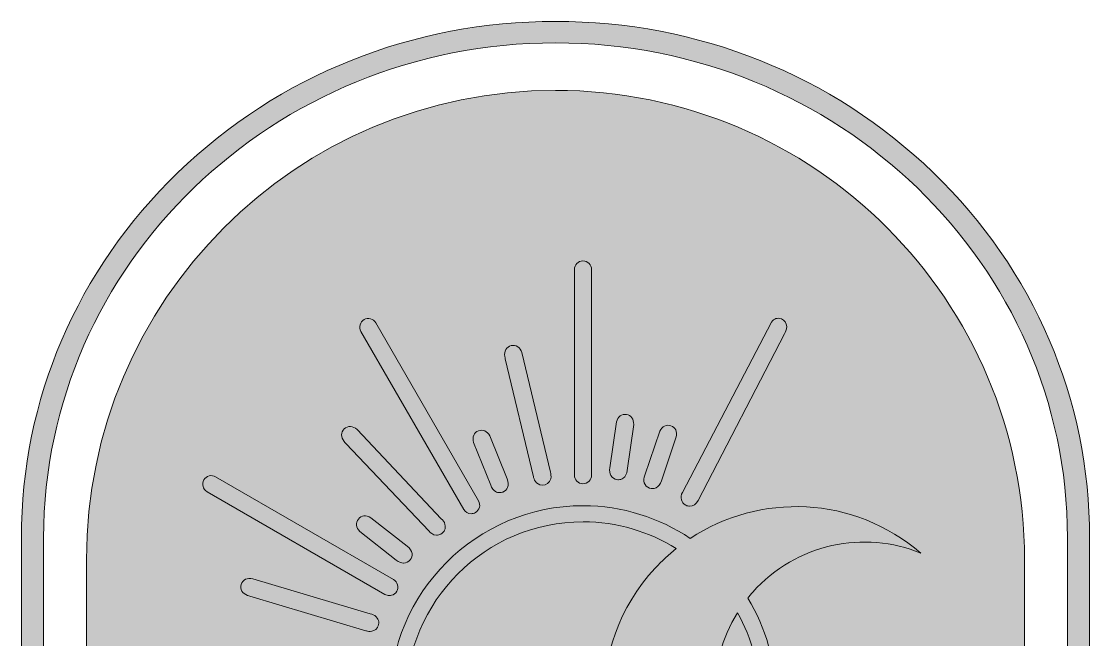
# Model space of a CAD drawing. Header units: inches. Extents: x 27.2 to 34.4, y -12.2 to -0.2.
# Drawn here: x 27.21 to 34.36, y -4.29 to -0.15 of the extents above; entities that cross this region are included whole.
import ezdxf

# ---------------------------------------------------------------- set-up
doc = ezdxf.new("R2010")
doc.units = ezdxf.units.IN
doc.header["$MEASUREMENT"] = 0
doc.layers.add('Layer 1', color=7, linetype='Continuous')

# ---------------------------------------------------------------- blocks, each defined once
blk = doc.blocks.new('block 2')
at = {"layer": 'Layer 1', "lineweight": 0}
for points, knots in [([(33.3163, -1.1648), (32.6408, -0.5122), (31.7431, -0.1528), (30.788, -0.1528), (29.8329, -0.1528), (28.9347, -0.5122), (28.2597, -1.1648), (27.5842, -1.8174), (27.2122, -2.6848), (27.2122, -3.6077), (27.2122, -3.6077), (27.2122, -8.6983), (27.2122, -8.6983), (27.2122, -9.6212), (27.5842, -10.4886), (28.2597, -11.1412), (28.9347, -11.7938), (29.8329, -12.1528), (30.788, -12.1528), (31.7431, -12.1528), (32.6408, -11.7938), (33.3163, -11.1412), (33.9917, -10.4886), (34.3633, -9.6212), (34.3633, -8.6983), (34.3633, -8.6983), (34.3633, -3.6077), (34.3633, -3.6077), (34.3633, -2.6848), (33.9917, -1.8174), (33.3163, -1.1648)], [0, 0, 0, 0, 1, 1, 1, 2, 2, 2, 3, 3, 3, 4, 4, 4, 5, 5, 5, 6, 6, 6, 7, 7, 7, 8, 8, 8, 9, 9, 9, 10, 10, 10, 10]), ([(34.2149, -8.6983), (34.2149, -9.6114), (33.8307, -10.4391), (33.2098, -11.0385), (32.5894, -11.6383), (31.7328, -12.0095), (30.788, -12.0095), (28.8983, -12.0095), (27.3611, -10.524), (27.3611, -8.6983), (27.3611, -8.6983), (27.3611, -3.6077), (27.3611, -3.6077), (27.3611, -1.782), (28.8983, -0.2966), (30.788, -0.2966), (32.6777, -0.2966), (34.2149, -1.782), (34.2149, -3.6077), (34.2149, -3.6077), (34.2149, -8.6983), (34.2149, -8.6983)], [0, 0, 0, 0, 1, 1, 1, 2, 2, 2, 3, 3, 3, 4, 4, 4, 5, 5, 5, 6, 6, 6, 7, 7, 7, 7])]:
    blk.add_open_spline(points, degree=3, knots=knots, dxfattribs=at)
blk = doc.blocks.new('block 3')
at = {"layer": 'Layer 1', "lineweight": 0}
for points, knots in [([(32.1763, -5.3681), (32.1525, -5.3461), (32.1305, -5.3232), (32.1095, -5.2994), (32.208, -5.1169), (32.264, -4.9082), (32.264, -4.6865), (32.264, -4.44), (32.195, -4.2099), (32.0745, -4.0133), (32.0857, -3.9993), (32.0965, -3.9853), (32.1086, -3.9718), (32.399, -3.6464), (32.8555, -3.5554), (33.2336, -3.7118), (32.785, -3.3229), (32.1529, -3.3066), (31.6894, -3.6124), (31.484, -3.4746), (31.2371, -3.3939), (30.9719, -3.3939), (30.2591, -3.3939), (29.6793, -3.9737), (29.6793, -4.6865), (29.6793, -5.3993), (30.2591, -5.9791), (30.9719, -5.9791), (31.2375, -5.9791), (31.4849, -5.8984), (31.6908, -5.7602), (32.2104, -6.1038), (32.9073, -6.0305), (33.3475, -5.5524), (33.3793, -5.5179), (33.4087, -5.482), (33.4358, -5.4451), (33.0628, -5.7149), (32.5399, -5.6939), (32.1763, -5.3681)], [0, 0, 0, 0, 1, 1, 1, 2, 2, 2, 3, 3, 3, 4, 4, 4, 5, 5, 5, 6, 6, 6, 7, 7, 7, 8, 8, 8, 9, 9, 9, 10, 10, 10, 11, 11, 11, 12, 12, 12, 13, 13, 13, 13]), ([(30.9719, -5.8713), (30.3184, -5.8713), (29.7871, -5.3396), (29.7871, -4.6865), (29.7871, -4.0334), (30.3184, -3.5017), (30.9719, -3.5017), (31.2006, -3.5017), (31.4144, -3.5675), (31.596, -3.6805), (31.5461, -3.7202), (31.4989, -3.7641), (31.4551, -3.8117), (30.9728, -4.3313), (30.9985, -5.1435), (31.5227, -5.6281), (31.547, -5.6505), (31.5718, -5.6715), (31.5974, -5.692), (31.4158, -5.8055), (31.2011, -5.8713), (30.9719, -5.8713)], [0, 0, 0, 0, 1, 1, 1, 2, 2, 2, 3, 3, 3, 4, 4, 4, 5, 5, 5, 6, 6, 6, 7, 7, 7, 7]), ([(32.0059, -4.11), (32.1016, -4.2808), (32.1562, -4.4774), (32.1562, -4.6865), (32.1562, -4.8728), (32.1128, -5.0492), (32.0362, -5.2061), (31.8089, -4.8812), (31.7944, -4.4494), (32.0059, -4.11)], [0, 0, 0, 0, 1, 1, 1, 2, 2, 2, 3, 3, 3, 3])]:
    blk.add_open_spline(points, degree=3, knots=knots, dxfattribs=at)

msp = doc.modelspace()

# ---------------------------------------------------------------- hatches: boundary and pattern name
at = {"layer": 'Layer 1', "true_color": 0xa16e58}
h = msp.add_hatch(color=35, dxfattribs=at)
h.dxf.hatch_style = 2
edge = h.paths.add_edge_path()
edge.add_spline(control_points=[(33.3163, -1.1648), (32.6408, -0.5122), (31.7431, -0.1528), (30.788, -0.1528), (29.8329, -0.1528), (28.9347, -0.5122), (28.2597, -1.1648), (27.5842, -1.8174), (27.2122, -2.6848), (27.2122, -3.6077), (27.2122, -3.6077), (27.2122, -8.6983), (27.2122, -8.6983), (27.2122, -9.6212), (27.5842, -10.4886), (28.2597, -11.1412), (28.9347, -11.7938), (29.8329, -12.1528), (30.788, -12.1528), (31.7431, -12.1528), (32.6408, -11.7938), (33.3163, -11.1412), (33.9917, -10.4886), (34.3633, -9.6212), (34.3633, -8.6983), (34.3633, -8.6983), (34.3633, -3.6077), (34.3633, -3.6077), (34.3633, -2.6848), (33.9917, -1.8174), (33.3163, -1.1648)], knot_values=[0, 0, 0, 0, 1, 1, 1, 2, 2, 2, 3, 3, 3, 4, 4, 4, 5, 5, 5, 6, 6, 6, 7, 7, 7, 8, 8, 8, 9, 9, 9, 10, 10, 10, 10], degree=3, periodic=1)
edge = h.paths.add_edge_path()
edge.add_spline(control_points=[(34.2149, -8.6983), (34.2149, -9.6114), (33.8307, -10.4391), (33.2098, -11.0385), (32.5894, -11.6383), (31.7328, -12.0095), (30.788, -12.0095), (28.8983, -12.0095), (27.3611, -10.524), (27.3611, -8.6983), (27.3611, -8.6983), (27.3611, -3.6077), (27.3611, -3.6077), (27.3611, -1.782), (28.8983, -0.2966), (30.788, -0.2966), (32.6777, -0.2966), (34.2149, -1.782), (34.2149, -3.6077), (34.2149, -3.6077), (34.2149, -8.6983), (34.2149, -8.6983)], knot_values=[0, 0, 0, 0, 1, 1, 1, 2, 2, 2, 3, 3, 3, 4, 4, 4, 5, 5, 5, 6, 6, 6, 7, 7, 7, 7], degree=3, periodic=1)
h = msp.add_hatch(color=35, dxfattribs=at)
h.dxf.hatch_style = 2
edge = h.paths.add_edge_path()
edge.add_spline(control_points=[(33.9273, -3.7543), (33.9273, -3.7543), (33.9273, -8.5517), (33.9273, -8.5517), (33.9273, -10.2855), (32.5217, -11.6911), (30.788, -11.6911), (29.5476, -11.6911), (28.4754, -10.9722), (27.9656, -9.9284), (27.9483, -9.8929), (27.9315, -9.8574), (27.9156, -9.821), (27.7439, -9.4331), (27.6482, -9.0036), (27.6482, -8.5517), (27.6482, -8.5517), (27.6482, -3.7543), (27.6482, -3.7543), (27.6482, -2.02), (29.0537, -0.6145), (30.788, -0.6145), (31.6549, -0.6145), (32.4396, -0.966), (33.0077, -1.5341), (33.5758, -2.1022), (33.9273, -2.8874), (33.9273, -3.7543)], knot_values=[0, 0, 0, 0, 1, 1, 1, 2, 2, 2, 3, 3, 3, 4, 4, 4, 5, 5, 5, 6, 6, 6, 7, 7, 7, 8, 8, 8, 9, 9, 9, 9], degree=3, periodic=1)
at = {"layer": 'Layer 1', "true_color": 0xf8efe3}
h = msp.add_hatch(color=7, dxfattribs=at)
h.dxf.hatch_style = 2
edge = h.paths.add_edge_path()
edge.add_spline(control_points=[(30.9717, -3.2465), (31.0034, -3.2465), (31.0292, -3.2207), (31.0292, -3.189), (31.0292, -3.189), (31.0292, -1.8135), (31.0292, -1.8135), (31.0292, -1.7818), (31.0034, -1.756), (30.9717, -1.756), (30.94, -1.756), (30.9142, -1.7818), (30.9142, -1.8135), (30.9142, -1.8135), (30.9142, -3.189), (30.9142, -3.189), (30.9142, -3.2207), (30.94, -3.2465), (30.9717, -3.2465)], knot_values=[0, 0, 0, 0, 1, 1, 1, 2, 2, 2, 3, 3, 3, 4, 4, 4, 5, 5, 5, 6, 6, 6, 6], degree=3, periodic=1)
h = msp.add_hatch(color=7, dxfattribs=at)
h.dxf.hatch_style = 2
edge = h.paths.add_edge_path()
edge.add_spline(control_points=[(30.1731, -3.4184), (30.1838, -3.4368), (30.2031, -3.4471), (30.2231, -3.4471), (30.2328, -3.4471), (30.2427, -3.4447), (30.2517, -3.4394), (30.2792, -3.4236), (30.2886, -3.3883), (30.2728, -3.3608), (30.2728, -3.3608), (29.5851, -2.1697), (29.5851, -2.1697), (29.5774, -2.1563), (29.565, -2.1468), (29.5501, -2.1429), (29.5353, -2.1389), (29.5198, -2.1409), (29.5065, -2.1486), (29.5064, -2.1486), (29.5064, -2.1486), (29.5064, -2.1486), (29.4931, -2.1563), (29.4836, -2.1687), (29.4797, -2.1835), (29.4757, -2.1984), (29.4777, -2.2139), (29.4854, -2.2272), (29.4854, -2.2272), (30.1731, -3.4184), (30.1731, -3.4184)], knot_values=[0, 0, 0, 0, 1, 1, 1, 2, 2, 2, 3, 3, 3, 4, 4, 4, 5, 5, 5, 6, 6, 6, 7, 7, 7, 8, 8, 8, 9, 9, 9, 10, 10, 10, 10], degree=3, periodic=1)
h = msp.add_hatch(color=7, dxfattribs=at)
h.dxf.hatch_style = 2
edge = h.paths.add_edge_path()
edge.add_spline(control_points=[(31.6597, -3.3907), (31.6682, -3.3951), (31.6771, -3.3972), (31.6858, -3.3972), (31.7081, -3.3972), (31.7294, -3.3836), (31.742, -3.3594), (31.742, -3.3594), (32.3206, -2.2441), (32.3206, -2.2441), (32.3274, -2.2311), (32.335, -2.2163), (32.3361, -2.1956), (32.3344, -2.1707), (32.3214, -2.1524), (32.2997, -2.1439), (32.2746, -2.1343), (32.2507, -2.1409), (32.2328, -2.1645), (32.2328, -2.1645), (31.6372, -3.3051), (31.6372, -3.3051), (31.629, -3.3209), (31.6267, -3.3382), (31.6306, -3.3539), (31.6347, -3.3701), (31.6451, -3.3831), (31.6597, -3.3907)], knot_values=[0, 0, 0, 0, 1, 1, 1, 2, 2, 2, 3, 3, 3, 4, 4, 4, 5, 5, 5, 6, 6, 6, 7, 7, 7, 8, 8, 8, 9, 9, 9, 9], degree=3, periodic=1)
h = msp.add_hatch(color=7, dxfattribs=at)
h.dxf.hatch_style = 2
edge = h.paths.add_edge_path()
edge.add_spline(control_points=[(30.4515, -2.412), (30.4515, -2.412), (30.6399, -3.1997), (30.6399, -3.1997), (30.6399, -3.1997), (30.6399, -3.1997), (30.6399, -3.1997), (30.6431, -3.213), (30.6529, -3.2534), (30.6995, -3.2561), (30.7274, -3.2555), (30.7467, -3.2407), (30.7554, -3.2132), (30.7607, -3.1965), (30.7567, -3.1815), (30.7532, -3.1683), (30.7532, -3.1683), (30.5627, -2.3695), (30.5627, -2.3695), (30.5531, -2.3344), (30.523, -2.3148), (30.491, -2.3226), (30.4593, -2.3305), (30.4421, -2.3601), (30.4484, -2.3962), (30.4493, -2.4015), (30.4503, -2.4067), (30.4515, -2.412)], knot_values=[0, 0, 0, 0, 1, 1, 1, 2, 2, 2, 3, 3, 3, 4, 4, 4, 5, 5, 5, 6, 6, 6, 7, 7, 7, 8, 8, 8, 9, 9, 9, 9], degree=3, periodic=1)
h = msp.add_hatch(color=7, dxfattribs=at)
h.dxf.hatch_style = 2
edge = h.paths.add_edge_path()
edge.add_spline(control_points=[(31.1992, -3.2194), (31.2024, -3.2198), (31.2055, -3.22), (31.2086, -3.22), (31.2209, -3.22), (31.2322, -3.2164), (31.2417, -3.2093), (31.2559, -3.1986), (31.2651, -3.1806), (31.2683, -3.1575), (31.2683, -3.1575), (31.3111, -2.8495), (31.3111, -2.8495), (31.3127, -2.8145), (31.293, -2.7878), (31.262, -2.7831), (31.2307, -2.7783), (31.2046, -2.7974), (31.1953, -2.8334), (31.1953, -2.8334), (31.1512, -3.1398), (31.1512, -3.1398), (31.1483, -3.1601), (31.1508, -3.1782), (31.1586, -3.1921), (31.167, -3.2071), (31.1814, -3.2168), (31.1992, -3.2194)], knot_values=[0, 0, 0, 0, 1, 1, 1, 2, 2, 2, 3, 3, 3, 4, 4, 4, 5, 5, 5, 6, 6, 6, 7, 7, 7, 8, 8, 8, 9, 9, 9, 9], degree=3, periodic=1)
h = msp.add_hatch(color=7, dxfattribs=at)
h.dxf.hatch_style = 2
edge = h.paths.add_edge_path()
edge.add_spline(control_points=[(29.384, -2.9768), (29.384, -2.9768), (29.941, -3.5648), (29.941, -3.5648), (29.9481, -3.5722), (29.966, -3.5911), (29.9921, -3.5911), (30.0008, -3.5911), (30.0104, -3.589), (30.0207, -3.5838), (30.0446, -3.5694), (30.054, -3.5468), (30.0478, -3.5187), (30.044, -3.5016), (30.033, -3.4906), (30.0233, -3.4809), (30.0233, -3.4809), (29.459, -2.8845), (29.459, -2.8845), (29.4331, -2.8588), (29.3972, -2.8568), (29.3735, -2.8797), (29.3499, -2.9024), (29.3499, -2.9365), (29.3733, -2.9647), (29.3768, -2.9688), (29.3803, -2.9729), (29.384, -2.9768)], knot_values=[0, 0, 0, 0, 1, 1, 1, 2, 2, 2, 3, 3, 3, 4, 4, 4, 5, 5, 5, 6, 6, 6, 7, 7, 7, 8, 8, 8, 9, 9, 9, 9], degree=3, periodic=1)
h = msp.add_hatch(color=7, dxfattribs=at)
h.dxf.hatch_style = 2
edge = h.paths.add_edge_path()
edge.add_spline(control_points=[(31.417, -3.2756), (31.4238, -3.2779), (31.4306, -3.2791), (31.4371, -3.2791), (31.4454, -3.2791), (31.4533, -3.2773), (31.4607, -3.2736), (31.4766, -3.2657), (31.489, -3.2499), (31.4965, -3.2277), (31.4965, -3.2277), (31.5962, -2.9332), (31.5962, -2.9332), (31.6043, -2.8991), (31.59, -2.8692), (31.5604, -2.8588), (31.5305, -2.8482), (31.5014, -2.8621), (31.4855, -2.8957), (31.4855, -2.8957), (31.3848, -3.1884), (31.3848, -3.1884), (31.3781, -3.2079), (31.3772, -3.2261), (31.3823, -3.2412), (31.3877, -3.2575), (31.4001, -3.2697), (31.417, -3.2756)], knot_values=[0, 0, 0, 0, 1, 1, 1, 2, 2, 2, 3, 3, 3, 4, 4, 4, 5, 5, 5, 6, 6, 6, 7, 7, 7, 8, 8, 8, 9, 9, 9, 9], degree=3, periodic=1)
h = msp.add_hatch(color=7, dxfattribs=at)
h.dxf.hatch_style = 2
edge = h.paths.add_edge_path()
edge.add_spline(control_points=[(30.3538, -3.2572), (30.3615, -3.2764), (30.3727, -3.2907), (30.3864, -3.2989), (30.3949, -3.3039), (30.4042, -3.3064), (30.4137, -3.3064), (30.4208, -3.3064), (30.428, -3.305), (30.4351, -3.3022), (30.4501, -3.2962), (30.4611, -3.2858), (30.4669, -3.2722), (30.4739, -3.2558), (30.4729, -3.2357), (30.464, -3.214), (30.464, -3.214), (30.3477, -2.9272), (30.3477, -2.9272), (30.3477, -2.9272), (30.3471, -2.926), (30.3471, -2.926), (30.331, -2.8947), (30.3006, -2.8814), (30.2714, -2.8929), (30.2419, -2.9045), (30.2289, -2.9341), (30.2388, -2.9698), (30.2388, -2.9698), (30.3538, -3.2572), (30.3538, -3.2572)], knot_values=[0, 0, 0, 0, 1, 1, 1, 2, 2, 2, 3, 3, 3, 4, 4, 4, 5, 5, 5, 6, 6, 6, 7, 7, 7, 8, 8, 8, 9, 9, 9, 10, 10, 10, 10], degree=3, periodic=1)
h = msp.add_hatch(color=7, dxfattribs=at)
h.dxf.hatch_style = 2
edge = h.paths.add_edge_path()
edge.add_spline(control_points=[(28.4549, -3.2998), (28.4549, -3.2998), (29.6461, -3.9876), (29.6461, -3.9876), (29.6549, -3.9927), (29.6648, -3.9953), (29.6747, -3.9953), (29.6797, -3.9953), (29.6848, -3.9946), (29.6897, -3.9933), (29.7046, -3.9893), (29.717, -3.9798), (29.7246, -3.9665), (29.7323, -3.9532), (29.7344, -3.9377), (29.7304, -3.9228), (29.7264, -3.908), (29.7169, -3.8956), (29.7036, -3.8879), (29.7036, -3.8879), (28.5124, -3.2002), (28.5124, -3.2002), (28.4849, -3.1843), (28.4497, -3.1938), (28.4338, -3.2212), (28.418, -3.2487), (28.4274, -3.284), (28.4549, -3.2998)], knot_values=[0, 0, 0, 0, 1, 1, 1, 2, 2, 2, 3, 3, 3, 4, 4, 4, 5, 5, 5, 6, 6, 6, 7, 7, 7, 8, 8, 8, 9, 9, 9, 9], degree=3, periodic=1)
h = msp.add_hatch(color=7, dxfattribs=at)
h.dxf.hatch_style = 2
edge = h.paths.add_edge_path()
edge.add_spline(control_points=[(32.1763, -5.3681), (32.1525, -5.3461), (32.1305, -5.3232), (32.1095, -5.2994), (32.208, -5.1169), (32.264, -4.9082), (32.264, -4.6865), (32.264, -4.44), (32.195, -4.2099), (32.0745, -4.0133), (32.0857, -3.9993), (32.0965, -3.9853), (32.1086, -3.9718), (32.399, -3.6464), (32.8555, -3.5554), (33.2336, -3.7118), (32.785, -3.3229), (32.1529, -3.3066), (31.6894, -3.6124), (31.484, -3.4746), (31.2371, -3.3939), (30.9719, -3.3939), (30.2591, -3.3939), (29.6793, -3.9737), (29.6793, -4.6865), (29.6793, -5.3993), (30.2591, -5.9791), (30.9719, -5.9791), (31.2375, -5.9791), (31.4849, -5.8984), (31.6908, -5.7602), (32.2104, -6.1038), (32.9073, -6.0305), (33.3475, -5.5524), (33.3793, -5.5179), (33.4087, -5.482), (33.4358, -5.4451), (33.0628, -5.7149), (32.5399, -5.6939), (32.1763, -5.3681)], knot_values=[0, 0, 0, 0, 1, 1, 1, 2, 2, 2, 3, 3, 3, 4, 4, 4, 5, 5, 5, 6, 6, 6, 7, 7, 7, 8, 8, 8, 9, 9, 9, 10, 10, 10, 11, 11, 11, 12, 12, 12, 13, 13, 13, 13], degree=3, periodic=1)
edge = h.paths.add_edge_path()
edge.add_spline(control_points=[(30.9719, -5.8713), (30.3184, -5.8713), (29.7871, -5.3396), (29.7871, -4.6865), (29.7871, -4.0334), (30.3184, -3.5017), (30.9719, -3.5017), (31.2006, -3.5017), (31.4144, -3.5675), (31.596, -3.6805), (31.5461, -3.7202), (31.4989, -3.7641), (31.4551, -3.8117), (30.9728, -4.3313), (30.9985, -5.1435), (31.5227, -5.6281), (31.547, -5.6505), (31.5718, -5.6715), (31.5974, -5.692), (31.4158, -5.8055), (31.2011, -5.8713), (30.9719, -5.8713)], knot_values=[0, 0, 0, 0, 1, 1, 1, 2, 2, 2, 3, 3, 3, 4, 4, 4, 5, 5, 5, 6, 6, 6, 7, 7, 7, 7], degree=3, periodic=1)
edge = h.paths.add_edge_path()
edge.add_spline(control_points=[(32.0059, -4.11), (32.1016, -4.2808), (32.1562, -4.4774), (32.1562, -4.6865), (32.1562, -4.8728), (32.1128, -5.0492), (32.0362, -5.2061), (31.8089, -4.8812), (31.7944, -4.4494), (32.0059, -4.11)], knot_values=[0, 0, 0, 0, 1, 1, 1, 2, 2, 2, 3, 3, 3, 3], degree=3, periodic=1)
h = msp.add_hatch(color=7, dxfattribs=at)
h.dxf.hatch_style = 2
edge = h.paths.add_edge_path()
edge.add_spline(control_points=[(29.5505, -3.4741), (29.521, -3.4552), (29.488, -3.4589), (29.4685, -3.4834), (29.4487, -3.5081), (29.4522, -3.5403), (29.4787, -3.5663), (29.4787, -3.5663), (29.722, -3.7577), (29.722, -3.7577), (29.7381, -3.7704), (29.7551, -3.7772), (29.771, -3.7774), (29.7712, -3.7774), (29.7715, -3.7774), (29.7717, -3.7774), (29.7886, -3.7774), (29.804, -3.7698), (29.8149, -3.756), (29.8249, -3.7432), (29.8292, -3.7288), (29.8274, -3.7141), (29.8252, -3.6964), (29.8143, -3.6795), (29.7958, -3.6651), (29.7958, -3.6651), (29.5505, -3.4741), (29.5505, -3.4741)], knot_values=[0, 0, 0, 0, 1, 1, 1, 2, 2, 2, 3, 3, 3, 4, 4, 4, 5, 5, 5, 6, 6, 6, 7, 7, 7, 8, 8, 8, 9, 9, 9, 9], degree=3, periodic=1)
h = msp.add_hatch(color=7, dxfattribs=at)
h.dxf.hatch_style = 2
edge = h.paths.add_edge_path()
edge.add_spline(control_points=[(29.5466, -4.2352), (29.5628, -4.2352), (29.5819, -4.2297), (29.5962, -4.208), (29.5962, -4.208), (29.5968, -4.207), (29.5968, -4.207), (29.6103, -4.1826), (29.6071, -4.1584), (29.5877, -4.1371), (29.5758, -4.1242), (29.5608, -4.1202), (29.5476, -4.1166), (29.5476, -4.1166), (28.7606, -3.8822), (28.7606, -3.8822), (28.7255, -3.873), (28.6933, -3.8892), (28.6842, -3.9208), (28.6751, -3.9523), (28.6922, -3.9819), (28.7265, -3.9945), (28.7316, -3.9964), (28.7367, -3.9982), (28.7418, -3.9997), (28.7418, -3.9997), (29.5182, -4.2304), (29.5182, -4.2304), (29.5239, -4.2321), (29.5344, -4.2352), (29.5466, -4.2352)], knot_values=[0, 0, 0, 0, 1, 1, 1, 2, 2, 2, 3, 3, 3, 4, 4, 4, 5, 5, 5, 6, 6, 6, 7, 7, 7, 8, 8, 8, 9, 9, 9, 10, 10, 10, 10], degree=3, periodic=1)

# ---------------------------------------------------------------- linework, layer by layer
at = {"layer": 'Layer 1', "lineweight": 0}
for points, knots in [([(33.9273, -3.7543), (33.9273, -3.7543), (33.9273, -8.5517), (33.9273, -8.5517), (33.9273, -10.2855), (32.5217, -11.6911), (30.788, -11.6911), (29.5476, -11.6911), (28.4754, -10.9722), (27.9656, -9.9284), (27.9483, -9.8929), (27.9315, -9.8574), (27.9156, -9.821), (27.7439, -9.4331), (27.6482, -9.0036), (27.6482, -8.5517), (27.6482, -8.5517), (27.6482, -3.7543), (27.6482, -3.7543), (27.6482, -2.02), (29.0537, -0.6145), (30.788, -0.6145), (31.6549, -0.6145), (32.4396, -0.966), (33.0077, -1.5341), (33.5758, -2.1022), (33.9273, -2.8874), (33.9273, -3.7543)], [0, 0, 0, 0, 1, 1, 1, 2, 2, 2, 3, 3, 3, 4, 4, 4, 5, 5, 5, 6, 6, 6, 7, 7, 7, 8, 8, 8, 9, 9, 9, 9]), ([(30.9717, -3.2465), (31.0034, -3.2465), (31.0292, -3.2207), (31.0292, -3.189), (31.0292, -3.189), (31.0292, -1.8135), (31.0292, -1.8135), (31.0292, -1.7818), (31.0034, -1.756), (30.9717, -1.756), (30.94, -1.756), (30.9142, -1.7818), (30.9142, -1.8135), (30.9142, -1.8135), (30.9142, -3.189), (30.9142, -3.189), (30.9142, -3.2207), (30.94, -3.2465), (30.9717, -3.2465)], [0, 0, 0, 0, 1, 1, 1, 2, 2, 2, 3, 3, 3, 4, 4, 4, 5, 5, 5, 6, 6, 6, 6]), ([(30.1731, -3.4184), (30.1838, -3.4368), (30.2031, -3.4471), (30.2231, -3.4471), (30.2328, -3.4471), (30.2427, -3.4447), (30.2517, -3.4394), (30.2792, -3.4236), (30.2886, -3.3883), (30.2728, -3.3608), (30.2728, -3.3608), (29.5851, -2.1697), (29.5851, -2.1697), (29.5774, -2.1563), (29.565, -2.1468), (29.5501, -2.1429), (29.5353, -2.1389), (29.5198, -2.1409), (29.5065, -2.1486), (29.5064, -2.1486), (29.5064, -2.1486), (29.5064, -2.1486), (29.4931, -2.1563), (29.4836, -2.1687), (29.4797, -2.1835), (29.4757, -2.1984), (29.4777, -2.2139), (29.4854, -2.2272), (29.4854, -2.2272), (30.1731, -3.4184), (30.1731, -3.4184)], [0, 0, 0, 0, 1, 1, 1, 2, 2, 2, 3, 3, 3, 4, 4, 4, 5, 5, 5, 6, 6, 6, 7, 7, 7, 8, 8, 8, 9, 9, 9, 10, 10, 10, 10]), ([(31.6597, -3.3907), (31.6682, -3.3951), (31.6771, -3.3972), (31.6858, -3.3972), (31.7081, -3.3972), (31.7294, -3.3836), (31.742, -3.3594), (31.742, -3.3594), (32.3206, -2.2441), (32.3206, -2.2441), (32.3274, -2.2311), (32.335, -2.2163), (32.3361, -2.1956), (32.3344, -2.1707), (32.3214, -2.1524), (32.2997, -2.1439), (32.2746, -2.1343), (32.2507, -2.1409), (32.2328, -2.1645), (32.2328, -2.1645), (31.6372, -3.3051), (31.6372, -3.3051), (31.629, -3.3209), (31.6267, -3.3382), (31.6306, -3.3539), (31.6347, -3.3701), (31.6451, -3.3831), (31.6597, -3.3907)], [0, 0, 0, 0, 1, 1, 1, 2, 2, 2, 3, 3, 3, 4, 4, 4, 5, 5, 5, 6, 6, 6, 7, 7, 7, 8, 8, 8, 9, 9, 9, 9]), ([(30.4515, -2.412), (30.4515, -2.412), (30.6399, -3.1997), (30.6399, -3.1997), (30.6399, -3.1997), (30.6399, -3.1997), (30.6399, -3.1997), (30.6431, -3.213), (30.6529, -3.2534), (30.6995, -3.2561), (30.7274, -3.2555), (30.7467, -3.2407), (30.7554, -3.2132), (30.7607, -3.1965), (30.7567, -3.1815), (30.7532, -3.1683), (30.7532, -3.1683), (30.5627, -2.3695), (30.5627, -2.3695), (30.5531, -2.3344), (30.523, -2.3148), (30.491, -2.3226), (30.4593, -2.3305), (30.4421, -2.3601), (30.4484, -2.3962), (30.4493, -2.4015), (30.4503, -2.4067), (30.4515, -2.412)], [0, 0, 0, 0, 1, 1, 1, 2, 2, 2, 3, 3, 3, 4, 4, 4, 5, 5, 5, 6, 6, 6, 7, 7, 7, 8, 8, 8, 9, 9, 9, 9]), ([(31.1992, -3.2194), (31.2024, -3.2198), (31.2055, -3.22), (31.2086, -3.22), (31.2209, -3.22), (31.2322, -3.2164), (31.2417, -3.2093), (31.2559, -3.1986), (31.2651, -3.1806), (31.2683, -3.1575), (31.2683, -3.1575), (31.3111, -2.8495), (31.3111, -2.8495), (31.3127, -2.8145), (31.293, -2.7878), (31.262, -2.7831), (31.2307, -2.7783), (31.2046, -2.7974), (31.1953, -2.8334), (31.1953, -2.8334), (31.1512, -3.1398), (31.1512, -3.1398), (31.1483, -3.1601), (31.1508, -3.1782), (31.1586, -3.1921), (31.167, -3.2071), (31.1814, -3.2168), (31.1992, -3.2194)], [0, 0, 0, 0, 1, 1, 1, 2, 2, 2, 3, 3, 3, 4, 4, 4, 5, 5, 5, 6, 6, 6, 7, 7, 7, 8, 8, 8, 9, 9, 9, 9]), ([(29.384, -2.9768), (29.384, -2.9768), (29.941, -3.5648), (29.941, -3.5648), (29.9481, -3.5722), (29.966, -3.5911), (29.9921, -3.5911), (30.0008, -3.5911), (30.0104, -3.589), (30.0207, -3.5838), (30.0446, -3.5694), (30.054, -3.5468), (30.0478, -3.5187), (30.044, -3.5016), (30.033, -3.4906), (30.0233, -3.4809), (30.0233, -3.4809), (29.459, -2.8845), (29.459, -2.8845), (29.4331, -2.8588), (29.3972, -2.8568), (29.3735, -2.8797), (29.3499, -2.9024), (29.3499, -2.9365), (29.3733, -2.9647), (29.3768, -2.9688), (29.3803, -2.9729), (29.384, -2.9768)], [0, 0, 0, 0, 1, 1, 1, 2, 2, 2, 3, 3, 3, 4, 4, 4, 5, 5, 5, 6, 6, 6, 7, 7, 7, 8, 8, 8, 9, 9, 9, 9]), ([(31.417, -3.2756), (31.4238, -3.2779), (31.4306, -3.2791), (31.4371, -3.2791), (31.4454, -3.2791), (31.4533, -3.2773), (31.4607, -3.2736), (31.4766, -3.2657), (31.489, -3.2499), (31.4965, -3.2277), (31.4965, -3.2277), (31.5962, -2.9332), (31.5962, -2.9332), (31.6043, -2.8991), (31.59, -2.8692), (31.5604, -2.8588), (31.5305, -2.8482), (31.5014, -2.8621), (31.4855, -2.8957), (31.4855, -2.8957), (31.3848, -3.1884), (31.3848, -3.1884), (31.3781, -3.2079), (31.3772, -3.2261), (31.3823, -3.2412), (31.3877, -3.2575), (31.4001, -3.2697), (31.417, -3.2756)], [0, 0, 0, 0, 1, 1, 1, 2, 2, 2, 3, 3, 3, 4, 4, 4, 5, 5, 5, 6, 6, 6, 7, 7, 7, 8, 8, 8, 9, 9, 9, 9]), ([(30.3538, -3.2572), (30.3615, -3.2764), (30.3727, -3.2907), (30.3864, -3.2989), (30.3949, -3.3039), (30.4042, -3.3064), (30.4137, -3.3064), (30.4208, -3.3064), (30.428, -3.305), (30.4351, -3.3022), (30.4501, -3.2962), (30.4611, -3.2858), (30.4669, -3.2722), (30.4739, -3.2558), (30.4729, -3.2357), (30.464, -3.214), (30.464, -3.214), (30.3477, -2.9272), (30.3477, -2.9272), (30.3477, -2.9272), (30.3471, -2.926), (30.3471, -2.926), (30.331, -2.8947), (30.3006, -2.8814), (30.2714, -2.8929), (30.2419, -2.9045), (30.2289, -2.9341), (30.2388, -2.9698), (30.2388, -2.9698), (30.3538, -3.2572), (30.3538, -3.2572)], [0, 0, 0, 0, 1, 1, 1, 2, 2, 2, 3, 3, 3, 4, 4, 4, 5, 5, 5, 6, 6, 6, 7, 7, 7, 8, 8, 8, 9, 9, 9, 10, 10, 10, 10]), ([(28.4549, -3.2998), (28.4549, -3.2998), (29.6461, -3.9876), (29.6461, -3.9876), (29.6549, -3.9927), (29.6648, -3.9953), (29.6747, -3.9953), (29.6797, -3.9953), (29.6848, -3.9946), (29.6897, -3.9933), (29.7046, -3.9893), (29.717, -3.9798), (29.7246, -3.9665), (29.7323, -3.9532), (29.7344, -3.9377), (29.7304, -3.9228), (29.7264, -3.908), (29.7169, -3.8956), (29.7036, -3.8879), (29.7036, -3.8879), (28.5124, -3.2002), (28.5124, -3.2002), (28.4849, -3.1843), (28.4497, -3.1938), (28.4338, -3.2212), (28.418, -3.2487), (28.4274, -3.284), (28.4549, -3.2998)], [0, 0, 0, 0, 1, 1, 1, 2, 2, 2, 3, 3, 3, 4, 4, 4, 5, 5, 5, 6, 6, 6, 7, 7, 7, 8, 8, 8, 9, 9, 9, 9]), ([(29.5505, -3.4741), (29.521, -3.4552), (29.488, -3.4589), (29.4685, -3.4834), (29.4487, -3.5081), (29.4522, -3.5403), (29.4787, -3.5663), (29.4787, -3.5663), (29.722, -3.7577), (29.722, -3.7577), (29.7381, -3.7704), (29.7551, -3.7772), (29.771, -3.7774), (29.7712, -3.7774), (29.7715, -3.7774), (29.7717, -3.7774), (29.7886, -3.7774), (29.804, -3.7698), (29.8149, -3.756), (29.8249, -3.7432), (29.8292, -3.7288), (29.8274, -3.7141), (29.8252, -3.6964), (29.8143, -3.6795), (29.7958, -3.6651), (29.7958, -3.6651), (29.5505, -3.4741), (29.5505, -3.4741)], [0, 0, 0, 0, 1, 1, 1, 2, 2, 2, 3, 3, 3, 4, 4, 4, 5, 5, 5, 6, 6, 6, 7, 7, 7, 8, 8, 8, 9, 9, 9, 9]), ([(29.5466, -4.2352), (29.5628, -4.2352), (29.5819, -4.2297), (29.5962, -4.208), (29.5962, -4.208), (29.5968, -4.207), (29.5968, -4.207), (29.6103, -4.1826), (29.6071, -4.1584), (29.5877, -4.1371), (29.5758, -4.1242), (29.5608, -4.1202), (29.5476, -4.1166), (29.5476, -4.1166), (28.7606, -3.8822), (28.7606, -3.8822), (28.7255, -3.873), (28.6933, -3.8892), (28.6842, -3.9208), (28.6751, -3.9523), (28.6922, -3.9819), (28.7265, -3.9945), (28.7316, -3.9964), (28.7367, -3.9982), (28.7418, -3.9997), (28.7418, -3.9997), (29.5182, -4.2304), (29.5182, -4.2304), (29.5239, -4.2321), (29.5344, -4.2352), (29.5466, -4.2352)], [0, 0, 0, 0, 1, 1, 1, 2, 2, 2, 3, 3, 3, 4, 4, 4, 5, 5, 5, 6, 6, 6, 7, 7, 7, 8, 8, 8, 9, 9, 9, 10, 10, 10, 10])]:
    msp.add_open_spline(points, degree=3, knots=knots, dxfattribs=at)

# ---------------------------------------------------------------- block references
at = {"layer": 'Layer 1'}
for name in ['block 2', 'block 3']:
    msp.add_blockref(name, (0, 0), dxfattribs=at)

doc.saveas('drawing.dxf')
